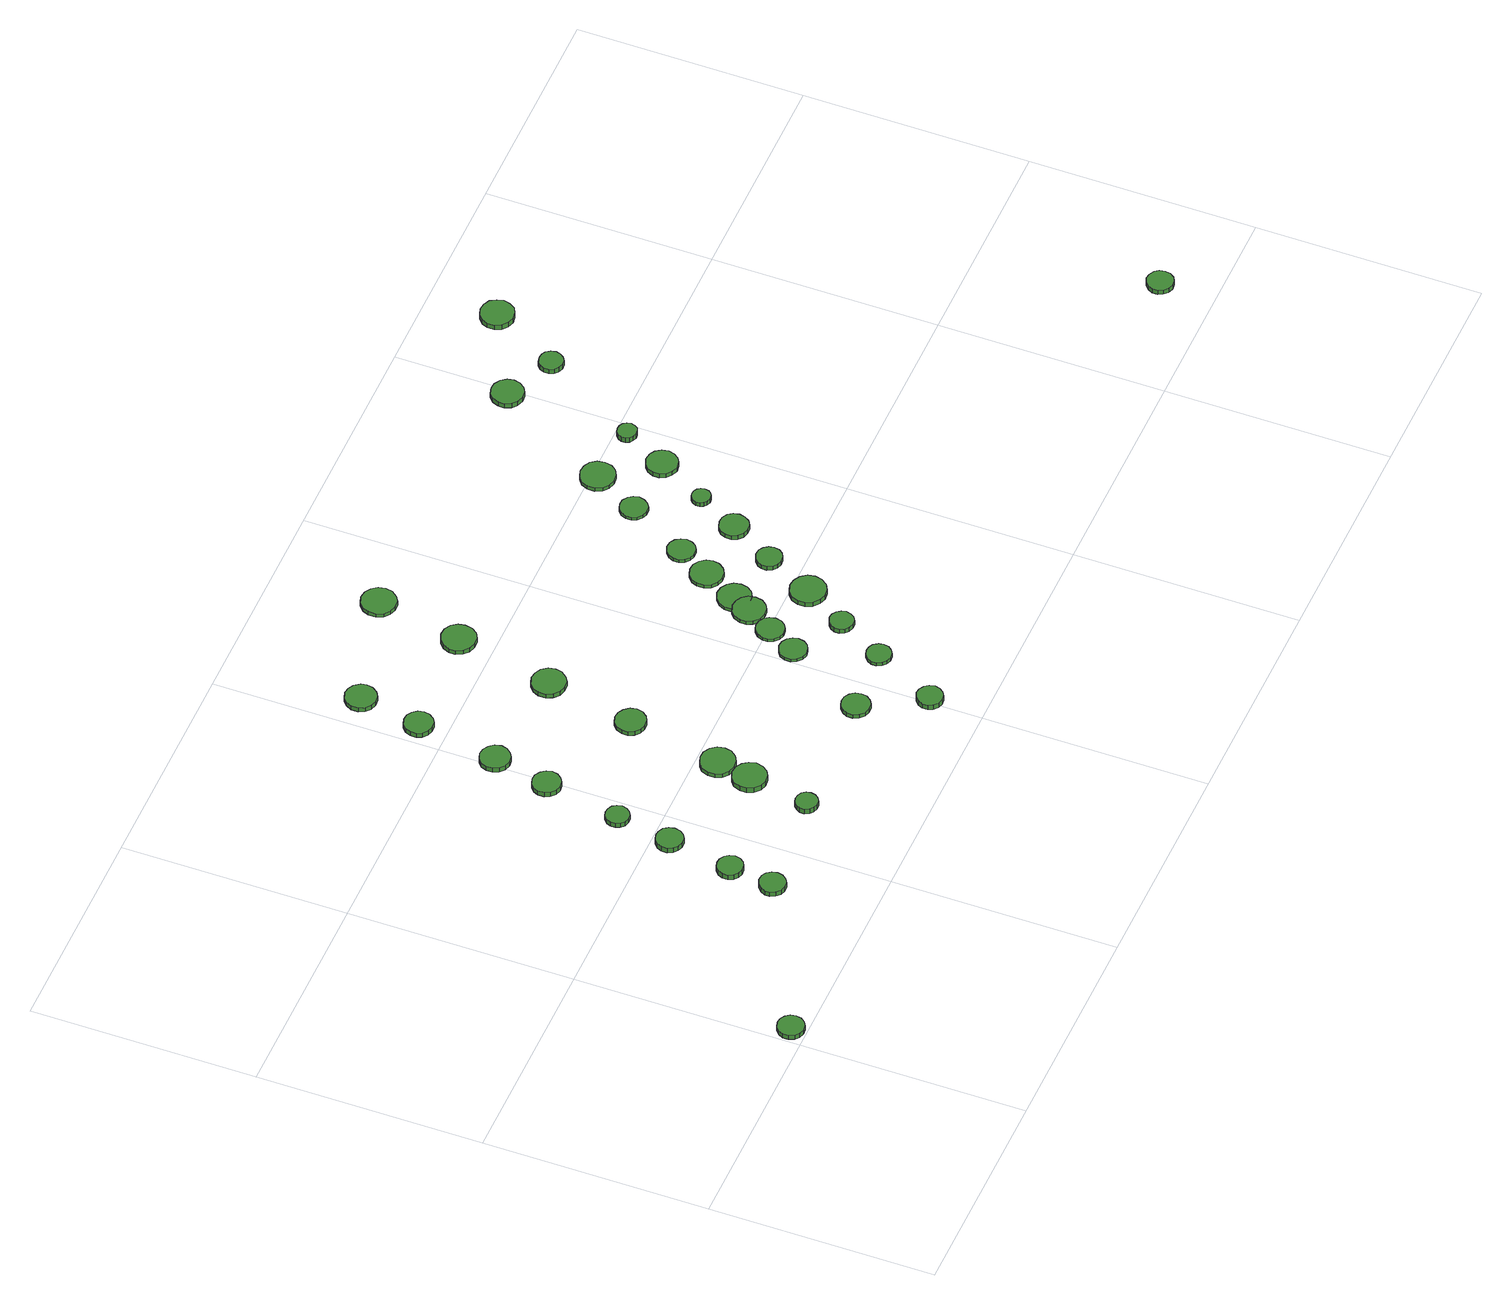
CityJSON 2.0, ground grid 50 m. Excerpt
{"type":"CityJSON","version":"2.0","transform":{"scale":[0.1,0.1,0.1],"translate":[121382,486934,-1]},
"CityObjects":{
"tree1":{"type":"SolitaryVegetationObject","attributes":{"function":"something"},"geometry":[{"type":"MultiSurface","lod":"1","boundaries":[[[0,1,2,3,4,5,6,7,8,9,10,11,12,13,14]],[[15,16,17,18,19,20,21,22,23,24,25,26,27,28,29]],[[0,29,28,1]],[[1,28,27,2]],[[2,27,26,3]],[[3,26,25,4]],[[4,25,24,5]],[[5,24,23,6]],[[6,23,22,7]],[[7,22,21,8]],[[8,21,20,9]],[[9,20,19,10]],[[10,19,18,11]],[[11,18,17,12]],[[12,17,16,13]],[[13,16,15,14]],[[14,15,29,0]]]}]},
"tree2":{"type":"SolitaryVegetationObject","attributes":{"function":"something"},"geometry":[{"type":"MultiSurface","lod":"1","boundaries":[[[30,31,32,33,34,35,36,37,38,39,40,41,42,43,44]],[[45,46,47,48,49,50,51,52,53,54,55,56,57,58,59]],[[30,59,58,31]],[[31,58,57,32]],[[32,57,56,33]],[[33,56,55,34]],[[34,55,54,35]],[[35,54,53,36]],[[36,53,52,37]],[[37,52,51,38]],[[38,51,50,39]],[[39,50,49,40]],[[40,49,48,41]],[[41,48,47,42]],[[42,47,46,43]],[[43,46,45,44]],[[44,45,59,30]]]}]},
"tree3":{"type":"SolitaryVegetationObject","attributes":{"function":"something"},"geometry":[{"type":"MultiSurface","lod":"1","boundaries":[[[60,61,62,63,64,65,66,67,68,69,70,71,72,73,74]],[[75,76,77,78,79,80,81,82,83,84,85,86,87,88,89]],[[60,89,88,61]],[[61,88,87,62]],[[62,87,86,63]],[[63,86,85,64]],[[64,85,84,65]],[[65,84,83,66]],[[66,83,82,67]],[[67,82,81,68]],[[68,81,80,69]],[[69,80,79,70]],[[70,79,78,71]],[[71,78,77,72]],[[72,77,76,73]],[[73,76,75,74]],[[74,75,89,60]]]}]},
"tree4":{"type":"SolitaryVegetationObject","attributes":{"function":"something"},"geometry":[{"type":"MultiSurface","lod":"1","boundaries":[[[90,91,92,93,94,95,96,97,98,99,100,101,102,103,104]],[[105,106,107,108,109,110,111,112,113,114,115,116,117,118,119]],[[90,119,118,91]],[[91,118,117,92]],[[92,117,116,93]],[[93,116,115,94]],[[94,115,114,95]],[[95,114,113,96]],[[96,113,112,97]],[[97,112,111,98]],[[98,111,110,99]],[[99,110,109,100]],[[100,109,108,101]],[[101,108,107,102]],[[102,107,106,103]],[[103,106,105,104]],[[104,105,119,90]]]}]},
"tree5":{"type":"SolitaryVegetationObject","attributes":{"function":"something"},"geometry":[{"type":"MultiSurface","lod":"1","boundaries":[[[120,121,122,123,124,125,126,127,128,129,130,131,132,133,134]],[[135,136,137,138,139,140,141,142,143,144,145,146,147,148,149]],[[120,149,148,121]],[[121,148,147,122]],[[122,147,146,123]],[[123,146,145,124]],[[124,145,144,125]],[[125,144,143,126]],[[126,143,142,127]],[[127,142,141,128]],[[128,141,140,129]],[[129,140,139,130]],[[130,139,138,131]],[[131,138,137,132]],[[132,137,136,133]],[[133,136,135,134]],[[134,135,149,120]]]}]},
"tree6":{"type":"SolitaryVegetationObject","attributes":{"function":"something"},"geometry":[{"type":"MultiSurface","lod":"1","boundaries":[[[150,151,152,153,154,155,156,157,158,159,160,161,162,163,164]],[[165,166,167,168,169,170,171,172,173,174,175,176,177,178,179]],[[150,179,178,151]],[[151,178,177,152]],[[152,177,176,153]],[[153,176,175,154]],[[154,175,174,155]],[[155,174,173,156]],[[156,173,172,157]],[[157,172,171,158]],[[158,171,170,159]],[[159,170,169,160]],[[160,169,168,161]],[[161,168,167,162]],[[162,167,166,163]],[[163,166,165,164]],[[164,165,179,150]]]}]},
"tree7":{"type":"SolitaryVegetationObject","attributes":{"function":"something"},"geometry":[{"type":"MultiSurface","lod":"1","boundaries":[[[180,181,182,183,184,185,186,187,188,189,190,191,192,193,194]],[[195,196,197,198,199,200,201,202,203,204,205,206,207,208,209]],[[180,209,208,181]],[[181,208,207,182]],[[182,207,206,183]],[[183,206,205,184]],[[184,205,204,185]],[[185,204,203,186]],[[186,203,202,187]],[[187,202,201,188]],[[188,201,200,189]],[[189,200,199,190]],[[190,199,198,191]],[[191,198,197,192]],[[192,197,196,193]],[[193,196,195,194]],[[194,195,209,180]]]}]},
"tree8":{"type":"SolitaryVegetationObject","attributes":{"function":"something"},"geometry":[{"type":"MultiSurface","lod":"1","boundaries":[[[210,211,212,213,214,215,216,217,218,219,220,221,222,223,224]],[[225,226,227,228,229,230,231,232,233,234,235,236,237,238,239]],[[210,239,238,211]],[[211,238,237,212]],[[212,237,236,213]],[[213,236,235,214]],[[214,235,234,215]],[[215,234,233,216]],[[216,233,232,217]],[[217,232,231,218]],[[218,231,230,219]],[[219,230,229,220]],[[220,229,228,221]],[[221,228,227,222]],[[222,227,226,223]],[[223,226,225,224]],[[224,225,239,210]]]}]},
"tree9":{"type":"SolitaryVegetationObject","attributes":{"function":"something"},"geometry":[{"type":"MultiSurface","lod":"1","boundaries":[[[240,241,242,243,244,245,246,247,248,249,250,251,252,253,254]],[[255,256,257,258,259,260,261,262,263,264,265,266,267,268,269]],[[240,269,268,241]],[[241,268,267,242]],[[242,267,266,243]],[[243,266,265,244]],[[244,265,264,245]],[[245,264,263,246]],[[246,263,262,247]],[[247,262,261,248]],[[248,261,260,249]],[[249,260,259,250]],[[250,259,258,251]],[[251,258,257,252]],[[252,257,256,253]],[[253,256,255,254]],[[254,255,269,240]]]}]},
"tree10":{"type":"SolitaryVegetationObject","attributes":{"function":"something"},"geometry":[{"type":"MultiSurface","lod":"1","boundaries":[[[270,271,272,273,274,275,276,277,278,279,280,281,282,283,284]],[[285,286,287,288,289,290,291,292,293,294,295,296,297,298,299]],[[270,299,298,271]],[[271,298,297,272]],[[272,297,296,273]],[[273,296,295,274]],[[274,295,294,275]],[[275,294,293,276]],[[276,293,292,277]],[[277,292,291,278]],[[278,291,290,279]],[[279,290,289,280]],[[280,289,288,281]],[[281,288,287,282]],[[282,287,286,283]],[[283,286,285,284]],[[284,285,299,270]]]}]},
"tree11":{"type":"SolitaryVegetationObject","attributes":{"function":"something"},"geometry":[{"type":"MultiSurface","lod":"1","boundaries":[[[300,301,302,303,304,305,306,307,308,309,310,311,312,313,314]],[[315,316,317,318,319,320,321,322,323,324,325,326,327,328,329]],[[300,329,328,301]],[[301,328,327,302]],[[302,327,326,303]],[[303,326,325,304]],[[304,325,324,305]],[[305,324,323,306]],[[306,323,322,307]],[[307,322,321,308]],[[308,321,320,309]],[[309,320,319,310]],[[310,319,318,311]],[[311,318,317,312]],[[312,317,316,313]],[[313,316,315,314]],[[314,315,329,300]]]}]},
"tree12":{"type":"SolitaryVegetationObject","attributes":{"function":"something"},"geometry":[{"type":"MultiSurface","lod":"1","boundaries":[[[330,331,332,333,334,335,336,337,338,339,340,341,342,343,344]],[[345,346,347,348,349,350,351,352,353,354,355,356,357,358,359]],[[330,359,358,331]],[[331,358,357,332]],[[332,357,356,333]],[[333,356,355,334]],[[334,355,354,335]],[[335,354,353,336]],[[336,353,352,337]],[[337,352,351,338]],[[338,351,350,339]],[[339,350,349,340]],[[340,349,348,341]],[[341,348,347,342]],[[342,347,346,343]],[[343,346,345,344]],[[344,345,359,330]]]}]},
"tree13":{"type":"SolitaryVegetationObject","attributes":{"function":"something"},"geometry":[{"type":"MultiSurface","lod":"1","boundaries":[[[360,361,362,363,364,365,366,367,368,369,370,371,372,373,374]],[[375,376,377,378,379,380,381,382,383,384,385,386,387,388,389]],[[360,389,388,361]],[[361,388,387,362]],[[362,387,386,363]],[[363,386,385,364]],[[364,385,384,365]],[[365,384,383,366]],[[366,383,382,367]],[[367,382,381,368]],[[368,381,380,369]],[[369,380,379,370]],[[370,379,378,371]],[[371,378,377,372]],[[372,377,376,373]],[[373,376,375,374]],[[374,375,389,360]]]}]},
"tree14":{"type":"SolitaryVegetationObject","attributes":{"function":"something"},"geometry":[{"type":"MultiSurface","lod":"1","boundaries":[[[390,391,392,393,394,395,396,397,398,399,400,401,402,403,404]],[[405,406,407,408,409,410,411,412,413,414,415,416,417,418,419]],[[390,419,418,391]],[[391,418,417,392]],[[392,417,416,393]],[[393,416,415,394]],[[394,415,414,395]],[[395,414,413,396]],[[396,413,412,397]],[[397,412,411,398]],[[398,411,410,399]],[[399,410,409,400]],[[400,409,408,401]],[[401,408,407,402]],[[402,407,406,403]],[[403,406,405,404]],[[404,405,419,390]]]}]},
"tree15":{"type":"SolitaryVegetationObject","attributes":{"function":"something"},"geometry":[{"type":"MultiSurface","lod":"1","boundaries":[[[420,421,422,423,424,425,426,427,428,429,430,431,432,433,434]],[[435,436,437,438,439,440,441,442,443,444,445,446,447,448,449]],[[420,449,448,421]],[[421,448,447,422]],[[422,447,446,423]],[[423,446,445,424]],[[424,445,444,425]],[[425,444,443,426]],[[426,443,442,427]],[[427,442,441,428]],[[428,441,440,429]],[[429,440,439,430]],[[430,439,438,431]],[[431,438,437,432]],[[432,437,436,433]],[[433,436,435,434]],[[434,435,449,420]]]}]},
"tree16":{"type":"SolitaryVegetationObject","attributes":{"function":"something"},"geometry":[{"type":"MultiSurface","lod":"1","boundaries":[[[450,451,452,453,454,455,456,457,458,459,460,461,462,463,464]],[[465,466,467,468,469,470,471,472,473,474,475,476,477,478,479]],[[450,479,478,451]],[[451,478,477,452]],[[452,477,476,453]],[[453,476,475,454]],[[454,475,474,455]],[[455,474,473,456]],[[456,473,472,457]],[[457,472,471,458]],[[458,471,470,459]],[[459,470,469,460]],[[460,469,468,461]],[[461,468,467,462]],[[462,467,466,463]],[[463,466,465,464]],[[464,465,479,450]]]}]},
"tree17":{"type":"SolitaryVegetationObject","attributes":{"function":"something"},"geometry":[{"type":"MultiSurface","lod":"1","boundaries":[[[480,481,482,483,484,485,486,487,488,489,490,491,492,493,494]],[[495,496,497,498,499,500,501,502,503,504,505,506,507,508,509]],[[480,509,508,481]],[[481,508,507,482]],[[482,507,506,483]],[[483,506,505,484]],[[484,505,504,485]],[[485,504,503,486]],[[486,503,502,487]],[[487,502,501,488]],[[488,501,500,489]],[[489,500,499,490]],[[490,499,498,491]],[[491,498,497,492]],[[492,497,496,493]],[[493,496,495,494]],[[494,495,509,480]]]}]},
"tree18":{"type":"SolitaryVegetationObject","attributes":{"function":"something"},"geometry":[{"type":"MultiSurface","lod":"1","boundaries":[[[510,511,512,513,514,515,516,517,518,519,520,521,522,523,524]],[[525,526,527,528,529,530,531,532,533,534,535,536,537,538,539]],[[510,539,538,511]],[[511,538,537,512]],[[512,537,536,513]],[[513,536,535,514]],[[514,535,534,515]],[[515,534,533,516]],[[516,533,532,517]],[[517,532,531,518]],[[518,531,530,519]],[[519,530,529,520]],[[520,529,528,521]],[[521,528,527,522]],[[522,527,526,523]],[[523,526,525,524]],[[524,525,539,510]]]}]},
"tree19":{"type":"SolitaryVegetationObject","attributes":{"function":"something"},"geometry":[{"type":"MultiSurface","lod":"1","boundaries":[[[540,541,542,543,544,545,546,547,548,549,550,551,552,553,554]],[[555,556,557,558,559,560,561,562,563,564,565,566,567,568,569]],[[540,569,568,541]],[[541,568,567,542]],[[542,567,566,543]],[[543,566,565,544]],[[544,565,564,545]],[[545,564,563,546]],[[546,563,562,547]],[[547,562,561,548]],[[548,561,560,549]],[[549,560,559,550]],[[550,559,558,551]],[[551,558,557,552]],[[552,557,556,553]],[[553,556,555,554]],[[554,555,569,540]]]}]},
"tree20":{"type":"SolitaryVegetationObject","attributes":{"function":"something"},"geometry":[{"type":"MultiSurface","lod":"1","boundaries":[[[570,571,572,573,574,575,576,577,578,579,580,581,582,583,584]],[[585,586,587,588,589,590,591,592,593,594,595,596,597,598,599]],[[570,599,598,571]],[[571,598,597,572]],[[572,597,596,573]],[[573,596,595,574]],[[574,595,594,575]],[[575,594,593,576]],[[576,593,592,577]],[[577,592,591,578]],[[578,591,590,579]],[[579,590,589,580]],[[580,589,588,581]],[[581,588,587,582]],[[582,587,586,583]],[[583,586,585,584]],[[584,585,599,570]]]}]},
"tree21":{"type":"SolitaryVegetationObject","attributes":{"function":"something"},"geometry":[{"type":"MultiSurface","lod":"1","boundaries":[[[600,601,602,603,604,605,606,607,608,609,610,611,612,613,614]],[[615,616,617,618,619,620,621,622,623,624,625,626,627,628,629]],[[600,629,628,601]],[[601,628,627,602]],[[602,627,626,603]],[[603,626,625,604]],[[604,625,624,605]],[[605,624,623,606]],[[606,623,622,607]],[[607,622,621,608]],[[608,621,620,609]],[[609,620,619,610]],[[610,619,618,611]],[[611,618,617,612]],[[612,617,616,613]],[[613,616,615,614]],[[614,615,629,600]]]}]},
"tree22":{"type":"SolitaryVegetationObject","attributes":{"function":"something"},"geometry":[{"type":"MultiSurface","lod":"1","boundaries":[[[630,631,632,633,634,635,636,637,638,639,640,641,642,643,644]],[[645,646,647,648,649,650,651,652,653,654,655,656,657,658,659]],[[630,659,658,631]],[[631,658,657,632]],[[632,657,656,633]],[[633,656,655,634]],[[634,655,654,635]],[[635,654,653,636]],[[636,653,652,637]],[[637,652,651,638]],[[638,651,650,639]],[[639,650,649,640]],[[640,649,648,641]],[[641,648,647,642]],[[642,647,646,643]],[[643,646,645,644]],[[644,645,659,630]]]}]},
"tree23":{"type":"SolitaryVegetationObject","attributes":{"function":"something"},"geometry":[{"type":"MultiSurface","lod":"1","boundaries":[[[660,661,662,663,664,665,666,667,668,669,670,671,672,673,674]],[[675,676,677,678,679,680,681,682,683,684,685,686,687,688,689]],[[660,689,688,661]],[[661,688,687,662]],[[662,687,686,663]],[[663,686,685,664]],[[664,685,684,665]],[[665,684,683,666]],[[666,683,682,667]],[[667,682,681,668]],[[668,681,680,669]],[[669,680,679,670]],[[670,679,678,671]],[[671,678,677,672]],[[672,677,676,673]],[[673,676,675,674]],[[674,675,689,660]]]}]},
"tree24":{"type":"SolitaryVegetationObject","attributes":{"function":"something"},"geometry":[{"type":"MultiSurface","lod":"1","boundaries":[[[690,691,692,693,694,695,696,697,698,699,700,701,702,703,704]],[[705,706,707,708,709,710,711,712,713,714,715,716,717,718,719]],[[690,719,718,691]],[[691,718,717,692]],[[692,717,716,693]],[[693,716,715,694]],[[694,715,714,695]],[[695,714,713,696]],[[696,713,712,697]],[[697,712,711,698]],[[698,711,710,699]],[[699,710,709,700]],[[700,709,708,701]],[[701,708,707,702]],[[702,707,706,703]],[[703,706,705,704]],[[704,705,719,690]]]}]},
"tree25":{"type":"SolitaryVegetationObject","attributes":{"function":"something"},"geometry":[{"type":"MultiSurface","lod":"1","boundaries":[[[720,721,722,723,724,725,726,727,728,729,730,731,732,733,734]],[[735,736,737,738,739,740,741,742,743,744,745,746,747,748,749]],[[720,749,748,721]],[[721,748,747,722]],[[722,747,746,723]],[[723,746,745,724]],[[724,745,744,725]],[[725,744,743,726]],[[726,743,742,727]],[[727,742,741,728]],[[728,741,740,729]],[[729,740,739,730]],[[730,739,738,731]],[[731,738,737,732]],[[732,737,736,733]],[[733,736,735,734]],[[734,735,749,720]]]}]},
"tree26":{"type":"SolitaryVegetationObject","attributes":{"function":"something"},"geometry":[{"type":"MultiSurface","lod":"1","boundaries":[[[750,751,752,753,754,755,756,757,758,759,760,761,762,763,764]],[[765,766,767,768,769,770,771,772,773,774,775,776,777,778,779]],[[750,779,778,751]],[[751,778,777,752]],[[752,777,776,753]],[[753,776,775,754]],[[754,775,774,755]],[[755,774,773,756]],[[756,773,772,757]],[[757,772,771,758]],[[758,771,770,759]],[[759,770,769,760]],[[760,769,768,761]],[[761,768,767,762]],[[762,767,766,763]],[[763,766,765,764]],[[764,765,779,750]]]}]},
"tree27":{"type":"SolitaryVegetationObject","attributes":{"function":"something"},"geometry":[{"type":"MultiSurface","lod":"1","boundaries":[[[780,781,782,783,784,785,786,787,788,789,790,791,792,793,794]],[[795,796,797,798,799,800,801,802,803,804,805,806,807,808,809]],[[780,809,808,781]],[[781,808,807,782]],[[782,807,806,783]],[[783,806,805,784]],[[784,805,804,785]],[[785,804,803,786]],[[786,803,802,787]],[[787,802,801,788]],[[788,801,800,789]],[[789,800,799,790]],[[790,799,798,791]],[[791,798,797,792]],[[792,797,796,793]],[[793,796,795,794]],[[794,795,809,780]]]}]},
"tree28":{"type":"SolitaryVegetationObject","attributes":{"function":"something"},"geometry":[{"type":"MultiSurface","lod":"1","boundaries":[[[810,811,812,813,814,815,816,817,818,819,820,821,822,823,824]],[[825,826,827,828,829,830,831,832,833,834,835,836,837,838,839]],[[810,839,838,811]],[[811,838,837,812]],[[812,837,836,813]],[[813,836,835,814]],[[814,835,834,815]],[[815,834,833,816]],[[816,833,832,817]],[[817,832,831,818]],[[818,831,830,819]],[[819,830,829,820]],[[820,829,828,821]],[[821,828,827,822]],[[822,827,826,823]],[[823,826,825,824]],[[824,825,839,810]]]}]},
"tree29":{"type":"SolitaryVegetationObject","attributes":{"function":"something"},"geometry":[{"type":"MultiSurface","lod":"1","boundaries":[[[840,841,842,843,844,845,846,847,848,849,850,851,852,853,854]],[[855,856,857,858,859,860,861,862,863,864,865,866,867,868,869]],[[840,869,868,841]],[[841,868,867,842]],[[842,867,866,843]],[[843,866,865,844]],[[844,865,864,845]],[[845,864,863,846]],[[846,863,862,847]],[[847,862,861,848]],[[848,861,860,849]],[[849,860,859,850]],[[850,859,858,851]],[[851,858,857,852]],[[852,857,856,853]],[[853,856,855,854]],[[854,855,869,840]]]}]},
"tree30":{"type":"SolitaryVegetationObject","attributes":{"function":"something"},"geometry":[{"type":"MultiSurface","lod":"1","boundaries":[[[870,871,872,873,874,875,876,877,878,879,880,881,882,883,884]],[[885,886,887,888,889,890,891,892,893,894,895,896,897,898,899]],[[870,899,898,871]],[[871,898,897,872]],[[872,897,896,873]],[[873,896,895,874]],[[874,895,894,875]],[[875,894,893,876]],[[876,893,892,877]],[[877,892,891,878]],[[878,891,890,879]],[[879,890,889,880]],[[880,889,888,881]],[[881,888,887,882]],[[882,887,886,883]],[[883,886,885,884]],[[884,885,899,870]]]}]},
"tree31":{"type":"SolitaryVegetationObject","attributes":{"function":"something"},"geometry":[{"type":"MultiSurface","lod":"1","boundaries":[[[900,901,902,903,904,905,906,907,908,909,910,911,912,913,914]],[[915,916,917,918,919,920,921,922,923,924,925,926,927,928,929]],[[900,929,928,901]],[[901,928,927,902]],[[902,927,926,903]],[[903,926,925,904]],[[904,925,924,905]],[[905,924,923,906]],[[906,923,922,907]],[[907,922,921,908]],[[908,921,920,909]],[[909,920,919,910]],[[910,919,918,911]],[[911,918,917,912]],[[912,917,916,913]],[[913,916,915,914]],[[914,915,929,900]]]}]},
"tree32":{"type":"SolitaryVegetationObject","attributes":{"function":"something"},"geometry":[{"type":"MultiSurface","lod":"1","boundaries":[[[930,931,932,933,934,935,936,937,938,939,940,941,942,943,944]],[[945,946,947,948,949,950,951,952,953,954,955,956,957,958,959]],[[930,959,958,931]],[[931,958,957,932]],[[932,957,956,933]],[[933,956,955,934]],[[934,955,954,935]],[[935,954,953,936]],[[936,953,952,937]],[[937,952,951,938]],[[938,951,950,939]],[[939,950,949,940]],[[940,949,948,941]],[[941,948,947,942]],[[942,947,946,943]],[[943,946,945,944]],[[944,945,959,930]]]}]},
"tree33":{"type":"SolitaryVegetationObject","attributes":{"function":"something"},"geometry":[{"type":"MultiSurface","lod":"1","boundaries":[[[960,961,962,963,964,965,966,967,968,969,970,971,972,973,974]],[[975,976,977,978,979,980,981,982,983,984,985,986,987,988,989]],[[960,989,988,961]],[[961,988,987,962]],[[962,987,986,963]],[[963,986,985,964]],[[964,985,984,965]],[[965,984,983,966]],[[966,983,982,967]],[[967,982,981,968]],[[968,981,980,969]],[[969,980,979,970]],[[970,979,978,971]],[[971,978,977,972]],[[972,977,976,973]],[[973,976,975,974]],[[974,975,989,960]]]}]},
"tree34":{"type":"SolitaryVegetationObject","attributes":{"function":"something"},"geometry":[{"type":"MultiSurface","lod":"1","boundaries":[[[990,991,992,993,994,995,996,997,998,999,1000,1001,1002,1003,1004]],[[1005,1006,1007,1008,1009,1010,1011,1012,1013,1014,1015,1016,1017,1018,1019]],[[990,1019,1018,991]],[[991,1018,1017,992]],[[992,1017,1016,993]],[[993,1016,1015,994]],[[994,1015,1014,995]],[[995,1014,1013,996]],[[996,1013,1012,997]],[[997,1012,1011,998]],[[998,1011,1010,999]],[[999,1010,1009,1000]],[[1000,1009,1008,1001]],[[1001,1008,1007,1002]],[[1002,1007,1006,1003]],[[1003,1006,1005,1004]],[[1004,1005,1019,990]]]}]},
"tree35":{"type":"SolitaryVegetationObject","attributes":{"function":"something"},"geometry":[{"type":"MultiSurface","lod":"1","boundaries":[[[1020,1021,1022,1023,1024,1025,1026,1027,1028,1029,1030,1031,1032,1033,1034]],[[1035,1036,1037,1038,1039,1040,1041,1042,1043,1044,1045,1046,1047,1048,1049]],[[1020,1049,1048,1021]],[[1021,1048,1047,1022]],[[1022,1047,1046,1023]],[[1023,1046,1045,1024]],[[1024,1045,1044,1025]],[[1025,1044,1043,1026]],[[1026,1043,1042,1027]],[[1027,1042,1041,1028]],[[1028,1041,1040,1029]],[[1029,1040,1039,1030]],[[1030,1039,1038,1031]],[[1031,1038,1037,1032]],[[1032,1037,1036,1033]],[[1033,1036,1035,1034]],[[1034,1035,1049,1020]]]}]},
"tree36":{"type":"SolitaryVegetationObject","attributes":{"function":"something"},"geometry":[{"type":"MultiSurface","lod":"1","boundaries":[[[1050,1051,1052,1053,1054,1055,1056,1057,1058,1059,1060,1061,1062,1063,1064]],[[1065,1066,1067,1068,1069,1070,1071,1072,1073,1074,1075,1076,1077,1078,1079]],[[1050,1079,1078,1051]],[[1051,1078,1077,1052]],[[1052,1077,1076,1053]],[[1053,1076,1075,1054]],[[1054,1075,1074,1055]],[[1055,1074,1073,1056]],[[1056,1073,1072,1057]],[[1057,1072,1071,1058]],[[1058,1071,1070,1059]],[[1059,1070,1069,1060]],[[1060,1069,1068,1061]],[[1061,1068,1067,1062]],[[1062,1067,1066,1063]],[[1063,1066,1065,1064]],[[1064,1065,1079,1050]]]}]},
"tree37":{"type":"SolitaryVegetationObject","attributes":{"function":"something"},"geometry":[{"type":"MultiSurface","lod":"1","boundaries":[[[1080,1081,1082,1083,1084,1085,1086,1087,1088,1089,1090,1091,1092,1093,1094]],[[1095,1096,1097,1098,1099,1100,1101,1102,1103,1104,1105,1106,1107,1108,1109]],[[1080,1109,1108,1081]],[[1081,1108,1107,1082]],[[1082,1107,1106,1083]],[[1083,1106,1105,1084]],[[1084,1105,1104,1085]],[[1085,1104,1103,1086]],[[1086,1103,1102,1087]],[[1087,1102,1101,1088]],[[1088,1101,1100,1089]],[[1089,1100,1099,1090]],[[1090,1099,1098,1091]],[[1091,1098,1097,1092]],[[1092,1097,1096,1093]],[[1093,1096,1095,1094]],[[1094,1095,1109,1080]]]}]},
"tree38":{"type":"SolitaryVegetationObject","attributes":{"function":"something"},"geometry":[{"type":"MultiSurface","lod":"1","boundaries":[[[1110,1111,1112,1113,1114,1115,1116,1117,1118,1119,1120,1121,1122,1123,1124]],[[1125,1126,1127,1128,1129,1130,1131,1132,1133,1134,1135,1136,1137,1138,1139]],[[1110,1139,1138,1111]],[[1111,1138,1137,1112]],[[1112,1137,1136,1113]],[[1113,1136,1135,1114]],[[1114,1135,1134,1115]],[[1115,1134,1133,1116]],[[1116,1133,1132,1117]],[[1117,1132,1131,1118]],[[1118,1131,1130,1119]],[[1119,1130,1129,1120]],[[1120,1129,1128,1121]],[[1121,1128,1127,1122]],[[1122,1127,1126,1123]],[[1123,1126,1125,1124]],[[1124,1125,1139,1110]]]}]}
},
"vertices":[
[66,35,17],[64,47,17],[57,56,17],[46,63,17],[34,64,17],[22,60,17],[13,52,17],[8,41,17],[8,29,17],[13,17,17],[22,9,17],[34,5,17],[46,7,17],[57,13,17],[64,23,17],[64,23,6],[57,13,6],[46,7,6],[34,5,6],[22,9,6],[13,17,6],[8,29,6],[8,41,6],[13,52,6],[22,60,6],[34,64,6],[46,63,6],[57,56,6],[64,47,6],[66,35,6],
[420,218,27],[417,230,27],[410,240,27],[400,246,27],[387,247,27],[376,243,27],[367,235,27],[362,224,27],[362,212,27],[367,201,27],[376,193,27],[387,189,27],[400,190,27],[410,196,27],[417,206,27],[417,206,15],[410,196,15],[400,190,15],[387,189,15],[376,193,15],[367,201,15],[362,212,15],[362,224,15],[367,235,15],[376,243,15],[387,247,15],[400,246,15],[410,240,15],[417,230,15],[420,218,15],
[435,318,23],[432,330,23],[425,339,23],[415,345,23],[403,346,23],[392,343,23],[383,335,23],[378,324,23],[378,312,23],[383,301,23],[392,293,23],[403,290,23],[415,291,23],[425,297,23],[432,306,23],[432,306,10],[425,297,10],[415,291,10],[403,290,10],[392,293,10],[383,301,10],[378,312,10],[378,324,10],[383,335,10],[392,343,10],[403,346,10],[415,345,10],[425,339,10],[432,330,10],[435,318,10],
[465,464,19],[462,476,19],[455,486,19],[444,492,19],[432,493,19],[420,489,19],[411,481,19],[406,470,19],[406,457,19],[411,446,19],[420,438,19],[432,434,19],[444,435,19],[455,441,19],[462,451,19],[462,451,6],[455,441,6],[444,435,6],[432,434,6],[420,438,6],[411,446,6],[406,457,6],[406,470,6],[411,481,6],[420,489,6],[432,493,6],[444,492,6],[455,486,6],[462,476,6],[465,464,6],
[485,588,17],[482,599,17],[476,608,17],[466,613,17],[456,614,17],[445,611,17],[437,603,17],[433,594,17],[433,583,17],[437,573,17],[445,565,17],[456,562,17],[466,563,17],[476,569,17],[482,577,17],[482,577,6],[476,569,6],[466,563,6],[456,562,6],[445,565,6],[437,573,6],[433,583,6],[433,594,6],[437,603,6],[445,611,6],[456,614,6],[466,613,6],[476,608,6],[482,599,6],[485,588,6],
[659,241,23],[657,251,23],[651,259,23],[642,264,23],[632,265,23],[622,262,23],[615,255,23],[610,246,23],[610,236,23],[615,226,23],[622,220,23],[632,216,23],[642,217,23],[651,223,23],[657,231,23],[657,231,10],[651,223,10],[642,217,10],[632,216,10],[622,220,10],[615,226,10],[610,236,10],[610,246,10],[615,255,10],[622,262,10],[632,265,10],[642,264,10],[651,259,10],[657,251,10],[659,241,10],
[521,757,18],[518,770,18],[510,780,18],[499,787,18],[486,788,18],[474,784,18],[464,775,18],[459,764,18],[459,750,18],[464,739,18],[474,730,18],[486,726,18],[499,727,18],[510,734,18],[518,744,18],[518,744,6],[510,734,6],[499,727,6],[486,726,6],[474,730,6],[464,739,6],[459,750,6],[459,764,6],[464,775,6],[474,784,6],[486,788,6],[499,787,6],[510,780,6],[518,770,6],[521,757,6],
[699,378,19],[695,393,19],[686,405,19],[673,413,19],[657,415,19],[643,410,19],[631,400,19],[625,385,19],[625,370,19],[631,356,19],[643,345,19],[657,340,19],[673,342,19],[686,350,19],[695,362,19],[695,362,6],[686,350,6],[673,342,6],[657,340,6],[643,345,6],[631,356,6],[625,370,6],[625,385,6],[631,400,6],[643,410,6],[657,415,6],[673,413,6],[686,405,6],[695,393,6],[699,378,6],
[550,881,18],[547,895,18],[538,906,18],[526,913,18],[513,915,18],[500,910,18],[489,901,18],[484,888,18],[484,875,18],[489,862,18],[500,853,18],[513,848,18],[526,850,18],[538,857,18],[547,868,18],[547,868,6],[538,857,6],[526,850,6],[513,848,6],[500,853,6],[489,862,6],[484,875,6],[484,888,6],[489,901,6],[500,910,6],[513,915,6],[526,913,6],[538,906,6],[547,895,6],[550,881,6],
[716,454,17],[713,470,17],[703,483,17],[689,491,17],[673,492,17],[658,487,17],[646,477,17],[640,462,17],[640,446,17],[646,432,17],[658,421,17],[673,416,17],[689,418,17],[703,426,17],[713,439,17],[713,439,6],[703,426,6],[689,418,6],[673,416,6],[658,421,6],[646,432,6],[640,446,6],[640,462,6],[646,477,6],[658,487,6],[673,492,6],[689,491,6],[703,483,6],[713,470,6],[716,454,6],
[580,1064,18],[577,1077,18],[569,1087,18],[558,1094,18],[545,1095,18],[532,1091,18],[522,1082,18],[517,1070,18],[517,1057,18],[522,1045,18],[532,1036,18],[545,1032,18],[558,1033,18],[569,1040,18],[577,1051,18],[577,1051,6],[569,1040,6],[558,1033,6],[545,1032,6],[532,1036,6],[522,1045,6],[517,1057,6],[517,1070,6],[522,1082,6],[532,1091,6],[545,1095,6],[558,1094,6],[569,1087,6],[577,1077,6],[580,1064,6],
[751,663,17],[748,677,17],[739,688,17],[727,695,17],[713,697,17],[700,692,17],[690,683,17],[684,670,17],[684,656,17],[690,643,17],[700,634,17],[713,630,17],[727,631,17],[739,638,17],[748,649,17],[748,649,6],[739,638,6],[727,631,6],[713,630,6],[700,634,6],[690,643,6],[684,656,6],[684,670,6],[690,683,6],[700,692,6],[713,697,6],[727,695,6],[739,688,6],[748,677,6],[751,663,6],
[608,1202,17],[605,1215,17],[596,1227,17],[584,1234,17],[570,1236,17],[556,1231,17],[546,1222,17],[540,1209,17],[540,1194,17],[546,1181,17],[556,1172,17],[570,1167,17],[584,1169,17],[596,1176,17],[605,1188,17],[605,1188,6],[596,1176,6],[584,1169,6],[570,1167,6],[556,1172,6],[546,1181,6],[540,1194,6],[540,1209,6],[546,1222,6],[556,1231,6],[570,1236,6],[584,1234,6],[596,1227,6],[605,1215,6],[608,1202,6],
[963,252,17],[961,265,17],[953,275,17],[942,282,17],[929,283,17],[916,279,17],[907,271,17],[901,259,17],[901,246,17],[907,234,17],[916,225,17],[929,221,17],[942,222,17],[953,229,17],[961,239,17],[961,239,7],[953,229,7],[942,222,7],[929,221,7],[916,225,7],[907,234,7],[901,246,7],[901,259,7],[907,271,7],[916,279,7],[929,283,7],[942,282,7],[953,275,7],[961,265,7],[963,252,7],
[794,860,17],[791,875,17],[781,888,17],[768,895,17],[753,897,17],[738,892,17],[726,882,17],[720,868,17],[720,852,17],[726,838,17],[738,827,17],[753,823,17],[768,824,17],[781,832,17],[791,845,17],[791,845,6],[781,832,6],[768,824,6],[753,823,6],[738,827,6],[726,838,6],[720,852,6],[720,868,6],[726,882,6],[738,892,6],[753,897,6],[768,895,6],[781,888,6],[791,875,6],[794,860,6],
[1035,118,23],[1032,130,23],[1025,139,23],[1015,145,23],[1003,147,23],[992,143,23],[983,135,23],[978,124,23],[978,112,23],[983,101,23],[992,93,23],[1003,90,23],[1015,91,23],[1025,97,23],[1032,107,23],[1032,107,10],[1025,97,10],[1015,91,10],[1003,90,10],[992,93,10],[983,101,10],[978,112,10],[978,124,10],[983,135,10],[992,143,10],[1003,147,10],[1015,145,10],[1025,139,10],[1032,130,10],[1035,118,10],
[840,1078,17],[837,1093,17],[828,1106,17],[814,1114,17],[798,1115,17],[783,1110,17],[772,1100,17],[765,1085,17],[765,1070,17],[772,1055,17],[783,1045,17],[798,1040,17],[814,1041,17],[828,1049,17],[837,1062,17],[837,1062,6],[828,1049,6],[814,1041,6],[798,1040,6],[783,1045,6],[772,1055,6],[765,1070,6],[765,1085,6],[772,1100,6],[783,1110,6],[798,1115,6],[814,1114,6],[828,1106,6],[837,1093,6],[840,1078,6],
[1063,431,14],[1060,443,14],[1053,453,14],[1042,460,14],[1029,461,14],[1017,457,14],[1007,449,14],[1002,437,14],[1002,424,14],[1007,413,14],[1017,404,14],[1029,400,14],[1042,402,14],[1053,408,14],[1060,418,14],[1060,418,7],[1053,408,7],[1042,402,7],[1029,400,7],[1017,404,7],[1007,413,7],[1002,424,7],[1002,437,7],[1007,449,7],[1017,457,7],[1029,461,7],[1042,460,7],[1053,453,7],[1060,443,7],[1063,431,7],
[1111,262,16],[1109,273,16],[1102,283,16],[1093,288,16],[1081,289,16],[1070,286,16],[1062,278,16],[1057,268,16],[1057,257,16],[1062,246,16],[1070,239,16],[1081,235,16],[1093,236,16],[1102,242,16],[1109,251,16],[1109,251,7],[1102,242,7],[1093,236,7],[1081,235,7],[1070,239,7],[1062,246,7],[1057,257,7],[1057,268,7],[1062,278,7],[1070,286,7],[1081,289,7],[1093,288,7],[1102,283,7],[1109,273,7],[1111,262,7],
[1099,496,14],[1096,509,14],[1089,519,14],[1078,525,14],[1065,527,14],[1053,523,14],[1043,514,14],[1038,502,14],[1038,490,14],[1043,478,14],[1053,469,14],[1065,465,14],[1078,467,14],[1089,473,14],[1096,483,14],[1096,483,6],[1089,473,6],[1078,467,6],[1065,465,6],[1053,469,6],[1043,478,6],[1038,490,6],[1038,502,6],[1043,514,6],[1053,523,6],[1065,527,6],[1078,525,6],[1089,519,6],[1096,509,6],[1099,496,6],
[877,1269,16],[874,1284,16],[864,1297,16],[851,1305,16],[835,1307,16],[820,1302,16],[808,1291,16],[802,1277,16],[802,1261,16],[808,1246,16],[820,1236,16],[835,1231,16],[851,1232,16],[864,1240,16],[874,1253,16],[874,1253,6],[864,1240,6],[851,1232,6],[835,1231,6],[820,1236,6],[808,1246,6],[802,1261,6],[802,1277,6],[808,1291,6],[820,1302,6],[835,1307,6],[851,1305,6],[864,1297,6],[874,1284,6],[877,1269,6],
[1168,368,17],[1165,378,17],[1159,387,17],[1150,393,17],[1139,394,17],[1128,390,17],[1120,383,17],[1115,373,17],[1115,362,17],[1120,352,17],[1128,345,17],[1139,341,17],[1150,342,17],[1159,348,17],[1165,357,17],[1165,357,6],[1159,348,6],[1150,342,6],[1139,341,6],[1128,345,6],[1120,352,6],[1115,362,6],[1115,373,6],[1120,383,6],[1128,390,6],[1139,394,6],[1150,393,6],[1159,387,6],[1165,378,6],[1168,368,6],
[1138,556,15],[1135,571,15],[1126,583,15],[1114,590,15],[1099,592,15],[1084,587,15],[1073,577,15],[1067,563,15],[1067,548,15],[1073,535,15],[1084,525,15],[1099,520,15],[1114,522,15],[1126,529,15],[1135,541,15],[1135,541,6],[1126,529,6],[1114,522,6],[1099,520,6],[1084,525,6],[1073,535,6],[1067,548,6],[1067,563,6],[1073,577,6],[1084,587,6],[1099,592,6],[1114,590,6],[1126,583,6],[1135,571,6],[1138,556,6],
[1162,598,14],[1159,613,14],[1150,625,14],[1137,633,14],[1121,635,14],[1107,630,14],[1096,620,14],[1089,606,14],[1089,590,14],[1096,576,14],[1107,566,14],[1121,562,14],[1137,563,14],[1150,571,14],[1159,583,14],[1159,583,6],[1150,571,6],[1137,563,6],[1121,562,6],[1107,566,6],[1096,576,6],[1089,590,6],[1089,606,6],[1096,620,6],[1107,630,6],[1121,635,6],[1137,633,6],[1150,625,6],[1159,613,6],[1162,598,6],
[1236,464,18],[1233,480,18],[1223,493,18],[1209,501,18],[1193,503,18],[1178,498,18],[1165,487,18],[1159,472,18],[1159,456,18],[1165,441,18],[1178,430,18],[1193,425,18],[1209,427,18],[1223,435,18],[1233,448,18],[1233,448,6],[1223,435,6],[1209,427,6],[1193,425,6],[1178,430,6],[1165,441,6],[1159,456,6],[1159,472,6],[1165,487,6],[1178,498,6],[1193,503,6],[1209,501,6],[1223,493,6],[1233,480,6],[1236,464,6],
[1201,676,15],[1198,690,15],[1189,702,15],[1176,710,15],[1161,711,15],[1147,707,15],[1136,697,15],[1130,683,15],[1130,668,15],[1136,654,15],[1147,644,15],[1161,640,15],[1176,641,15],[1189,649,15],[1198,661,15],[1198,661,6],[1189,649,6],[1176,641,6],[1161,640,6],[1147,644,6],[1136,654,6],[1130,668,6],[1130,683,6],[1136,697,6],[1147,707,6],[1161,711,6],[1176,710,6],[1189,702,6],[1198,690,6],[1201,676,6],
[1281,573,17],[1279,584,17],[1272,594,17],[1262,600,17],[1250,601,17],[1239,597,17],[1230,589,17],[1225,579,17],[1225,567,17],[1230,556,17],[1239,548,17],[1250,545,17],[1262,546,17],[1272,552,17],[1279,561,17],[1279,561,6],[1272,552,6],[1262,546,6],[1250,545,6],[1239,548,6],[1230,556,6],[1225,567,6],[1225,579,6],[1230,589,6],[1239,597,6],[1250,601,6],[1262,600,6],[1272,594,6],[1279,584,6],[1281,573,6],
[1238,749,14],[1235,761,14],[1228,771,14],[1217,778,14],[1204,779,14],[1192,775,14],[1183,767,14],[1178,755,14],[1178,743,14],[1183,731,14],[1192,723,14],[1204,719,14],[1217,720,14],[1228,726,14],[1235,736,14],[1235,736,6],[1228,726,6],[1217,720,6],[1204,719,6],[1192,723,6],[1183,731,6],[1178,743,6],[1178,755,6],[1183,767,6],[1192,775,6],[1204,779,6],[1217,778,6],[1228,771,6],[1235,761,6],[1238,749,6],
[1342,674,17],[1339,687,17],[1332,697,17],[1320,704,17],[1307,705,17],[1294,701,17],[1284,692,17],[1279,680,17],[1279,667,17],[1284,655,17],[1294,646,17],[1307,642,17],[1320,643,17],[1332,650,17],[1339,661,17],[1339,661,6],[1332,650,6],[1320,643,6],[1307,642,6],[1294,646,6],[1284,655,6],[1279,667,6],[1279,680,6],[1284,692,6],[1294,701,6],[1307,705,6],[1320,704,6],[1332,697,6],[1339,687,6],[1342,674,6],
[1313,884,14],[1310,896,14],[1303,906,14],[1292,913,14],[1279,914,14],[1267,910,14],[1258,902,14],[1253,890,14],[1253,878,14],[1258,866,14],[1267,858,14],[1279,854,14],[1292,855,14],[1303,862,14],[1310,872,14],[1310,872,6],[1303,862,6],[1292,855,6],[1279,854,6],[1267,858,6],[1258,866,6],[1253,878,6],[1253,890,6],[1258,902,6],[1267,910,6],[1279,914,6],[1292,913,6],[1303,906,6],[1310,896,6],[1313,884,6],
[1382,767,17],[1380,775,17],[1375,782,17],[1368,786,17],[1359,787,17],[1351,785,17],[1345,779,17],[1341,771,17],[1341,762,17],[1345,755,17],[1351,749,17],[1359,746,17],[1368,747,17],[1375,751,17],[1380,758,17],[1380,758,6],[1375,751,6],[1368,747,6],[1359,746,6],[1351,749,6],[1345,755,6],[1341,762,6],[1341,771,6],[1345,779,6],[1351,785,6],[1359,787,6],[1368,786,6],[1375,782,6],[1380,775,6],[1382,767,6],
[1377,986,15],[1374,1002,15],[1365,1015,15],[1351,1022,15],[1335,1024,15],[1320,1019,15],[1308,1009,15],[1301,994,15],[1301,978,15],[1308,963,15],[1320,953,15],[1335,948,15],[1351,950,15],[1365,958,15],[1374,970,15],[1374,970,6],[1365,958,6],[1351,950,6],[1335,948,6],[1320,953,6],[1308,963,6],[1301,978,6],[1301,994,6],[1308,1009,6],[1320,1019,6],[1335,1024,6],[1351,1022,6],[1365,1015,6],[1374,1002,6],[1377,986,6],
[1454,876,17],[1451,890,17],[1443,902,17],[1431,909,17],[1416,911,17],[1403,906,17],[1392,897,17],[1386,884,17],[1386,869,17],[1392,856,17],[1403,847,17],[1416,842,17],[1431,844,17],[1443,851,17],[1451,862,17],[1451,862,6],[1443,851,6],[1431,844,6],[1416,842,6],[1403,847,6],[1392,856,6],[1386,869,6],[1386,884,6],[1392,897,6],[1403,906,6],[1416,911,6],[1431,909,6],[1443,902,6],[1451,890,6],[1454,876,6],
[1494,975,21],[1492,984,21],[1487,991,21],[1479,995,21],[1470,996,21],[1462,994,21],[1455,988,21],[1451,980,21],[1451,971,21],[1455,962,21],[1462,957,21],[1470,954,21],[1479,955,21],[1487,959,21],[1492,966,21],[1492,966,8],[1487,959,8],[1479,955,8],[1470,954,8],[1462,957,8],[1455,962,8],[1451,971,8],[1451,980,8],[1455,988,8],[1462,994,8],[1470,996,8],[1479,995,8],[1487,991,8],[1492,984,8],[1494,975,8],
[1514,1242,26],[1511,1256,26],[1502,1268,26],[1489,1276,26],[1475,1277,26],[1461,1273,26],[1450,1263,26],[1444,1249,26],[1444,1235,26],[1450,1221,26],[1461,1212,26],[1475,1207,26],[1489,1208,26],[1502,1216,26],[1511,1228,26],[1511,1228,14],[1502,1216,14],[1489,1208,14],[1475,1207,14],[1461,1212,14],[1450,1221,14],[1444,1235,14],[1444,1249,14],[1450,1263,14],[1461,1273,14],[1475,1277,14],[1489,1276,14],[1502,1268,14],[1511,1256,14],[1514,1242,14],
[1621,1192,26],[1618,1203,26],[1612,1212,26],[1603,1217,26],[1592,1218,26],[1581,1215,26],[1573,1208,26],[1569,1198,26],[1569,1187,26],[1573,1177,26],[1581,1170,26],[1592,1166,26],[1603,1167,26],[1612,1173,26],[1618,1182,26],[1618,1182,13],[1612,1173,13],[1603,1167,13],[1592,1166,13],[1581,1170,13],[1573,1177,13],[1569,1187,13],[1569,1198,13],[1573,1208,13],[1581,1215,13],[1592,1218,13],[1603,1217,13],[1612,1212,13],[1618,1203,13],[1621,1192,13],
[1721,1348,20],[1717,1362,20],[1709,1375,20],[1695,1382,20],[1680,1384,20],[1666,1379,20],[1654,1369,20],[1648,1355,20],[1648,1340,20],[1654,1326,20],[1666,1316,20],[1680,1311,20],[1695,1313,20],[1709,1320,20],[1717,1333,20],[1717,1333,7],[1709,1320,7],[1695,1313,7],[1680,1311,7],[1666,1316,7],[1654,1326,7],[1648,1340,7],[1648,1355,7],[1654,1369,7],[1666,1379,7],[1680,1384,7],[1695,1382,7],[1709,1375,7],[1717,1362,7],[1721,1348,7],
[2307,122,17],[2305,134,17],[2298,143,17],[2287,149,17],[2275,151,17],[2264,147,17],[2255,139,17],[2250,128,17],[2250,116,17],[2255,105,17],[2264,97,17],[2275,93,17],[2287,94,17],[2298,100,17],[2305,110,17],[2305,110,6],[2298,100,6],[2287,94,6],[2275,93,6],[2264,97,6],[2255,105,6],[2250,116,6],[2250,128,6],[2255,139,6],[2264,147,6],[2275,151,6],[2287,149,6],[2298,143,6],[2305,134,6],[2307,122,6]
]}
